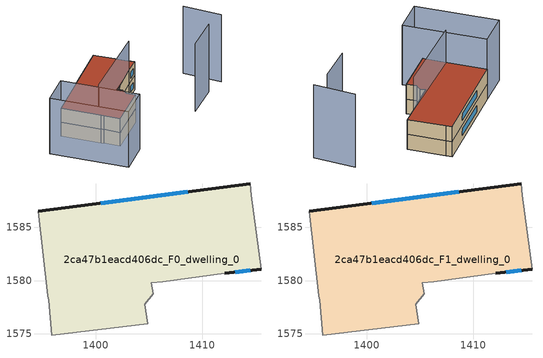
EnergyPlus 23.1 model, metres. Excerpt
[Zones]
2ca47b1eacd406dc_F0_dwelling_0
 floor ground (EU_floor_Construction): 1414.51,1589.09 1414.61,1587.99 1415.51,1581.08 1412.11,1580.68 1406.3,1579.88 1405.2,1579.78 1405.4,1578.78 1404.6,1577.78 1404.9,1575.98 1395.9,1574.88 1395.59,1578.18 1395.5,1578.58 1394.6,1586.49 z0
 wall outside (EU_wall_Construction): 1412.11,1580.68 1415.51,1581.08 / 1414.51,1589.09 1394.6,1586.49 z0:3
 wall adiabatic (EU_wall_Construction): 1415.51,1581.08 1414.61,1587.99 1414.51,1589.09 / 1394.6,1586.49 1395.5,1578.58 1395.59,1578.18 1395.9,1574.88 1404.9,1575.98 1404.6,1577.78 1405.4,1578.78 1405.2,1579.78 1406.3,1579.88 1412.11,1580.68 z0:3
 window (EU_Window_Construction): 1413.11,1580.8 1414.51,1580.96 / 1408.63,1588.32 1400.48,1587.26 z0.89:2.11
2ca47b1eacd406dc_F1_dwelling_0
 floor to 2ca47b1eacd406dc_F0_dwelling_0 (EU_floor_Construction): 1414.51,1589.09 1414.61,1587.99 1415.51,1581.08 1412.11,1580.68 1406.3,1579.88 1405.2,1579.78 1405.4,1578.78 1404.6,1577.78 1404.9,1575.98 1395.9,1574.88 1395.59,1578.18 1395.5,1578.58 1394.6,1586.49 z3
 wall outside (EU_wall_Construction): 1412.11,1580.68 1415.51,1581.08 / 1414.51,1589.09 1394.6,1586.49 z3:6
 wall adiabatic (EU_wall_Construction): 1415.51,1581.08 1414.61,1587.99 1414.51,1589.09 / 1394.6,1586.49 1395.5,1578.58 1395.59,1578.18 1395.9,1574.88 1404.9,1575.98 1404.6,1577.78 1405.4,1578.78 1405.2,1579.78 1406.3,1579.88 1412.11,1580.68 z3:6
 window (EU_Window_Construction): 1413.11,1580.8 1414.51,1580.96 / 1408.63,1588.32 1400.48,1587.26 z3.89:5.11
 roof outside (EU_roof_Construction): 1415.51,1581.08 1414.61,1587.99 1414.51,1589.09 1394.6,1586.49 1395.5,1578.58 1395.59,1578.18 1395.9,1574.88 1404.9,1575.98 1404.6,1577.78 1405.4,1578.78 1405.2,1579.78 1406.3,1579.88 1412.11,1580.68 z6
shading: 1395.54,1579.11 1412.11,1580.68 z0:12.5; 1387.99,1585.69 1394.6,1586.49 / 1394.6,1586.49 1396.44,1571.2 / 1396.44,1571.2 1389.84,1570.4 / 1389.84,1570.4 1387.99,1585.69 z0:12; 1413.19,1567.64 1420.61,1568.27 / 1424.78,1567.66 1424.6,1575.4 z0:14.6
[Building]
EU S2 Campaign: North Axis=0; Terrain=City; Solar Distribution=FullExterior
[Site:Location]
Lyon-Bron: Latitude=45.75; Longitude=5; Time Zone=1; Elevation=198
[SizingPeriod:WeatherFileDays]
AnnualSizingPeriod: Begin Month=1; Begin Day of Month=1; End Month=12; End Day of Month=31; Day of Week for Start Day=Monday; Use Weather File Daylight Saving Period=No; Use Weather File Rain and Snow Indicators=No
[MATERIAL]
EU_InternalMass_Material: Roughness=MediumRough; Thickness=0.1; Conductivity=1; Density=1800; Specific Heat=900; Thermal Absorptance=0.9; Solar Absorptance=0.7; Visible Absorptance=0.7
[MATERIAL:NOMASS] Roughness=MediumRough; Thermal Absorptance=0.9; Solar Absorptance=0.7; Visible Absorptance=0.7
Name | Thermal Resistance
EU_wall_NoMass | 2.22957
EU_roof_NoMass | 3.10789
EU_floor_NoMass | 1.97231
[WINDOWMATERIAL:SIMPLEGLAZINGSYSTEM]
EU_Window_SimpleGlazing: UFactor=1.85257; Solar Heat Gain Coefficient=0.63; Visible Transmittance=0.63
[CONSTRUCTION]
EU_wall_Construction: EU_wall_NoMass
EU_roof_Construction: EU_roof_NoMass
EU_floor_Construction: EU_floor_NoMass
EU_Window_Construction: EU_Window_SimpleGlazing
EU_InternalMass_Construction: EU_InternalMass_Material
[ZONE] Type=1; Multiplier=1; Ceiling Height=autocalculate; Floor Area=autocalculate; Part of Total Floor Area=Yes
Name | Volume
2ca47b1eacd406dc_F0_dwelling_0 | 587.864
2ca47b1eacd406dc_F1_dwelling_0 | 587.865
[INTERNALMASS] Construction=EU_InternalMass_Construction; Surface Area=195.954
Name | Zone or ZoneList
2ca47b1eacd406dc_F0_dwelling_0_EU_InternalMass | 2ca47b1eacd406dc_F0_dwelling_0
2ca47b1eacd406dc_F1_dwelling_0_EU_InternalMass | 2ca47b1eacd406dc_F1_dwelling_0
[OTHEREQUIPMENT] Fuel Type=Electricity; Design Level Calculation Method=Watts/Area; Power per Zone Floor Area=1; Fraction Latent=0; Fraction Radiant=0; Fraction Lost=0; Carbon Dioxide Generation Rate=0; EndUse Subcategory=EU_Step8_InternalGains
Name | Zone or ZoneList or Space or SpaceList | Schedule
EU_Step8_InternalGain_2ca47b1eacd406dc_F0_dwelling_0_f000 | 2ca47b1eacd406dc_F0_dwelling_0 | EU_Step8_GainSchedule_2ca47b1eacd406dc_F0_dwelling_0_f000
EU_Step8_InternalGain_2ca47b1eacd406dc_F1_dwelling_0_f000 | 2ca47b1eacd406dc_F1_dwelling_0 | EU_Step8_GainSchedule_2ca47b1eacd406dc_F1_dwelling_0_f000
[ZONEVENTILATION:DESIGNFLOWRATE] Schedule=EU_AlwaysOn; Design Flow Rate Calculation Method=AirChanges/Hour; Air Changes per Hour=0.487518; Ventilation Type=Natural; Fan Pressure Rise=0; Fan Total Efficiency=1; Constant Term Coefficient=1; Temperature Term Coefficient=0; Velocity Term Coefficient=0; Velocity Squared Term Coefficient=0; Minimum Indoor Temperature=-100; Maximum Indoor Temperature=100; Delta Temperature=-100; Minimum Outdoor Temperature=-100; Maximum Outdoor Temperature=100; Maximum Wind Speed=40
Name | Zone or ZoneList or Space or SpaceList
EU_ConstantAir_2ca47b1eacd406dc_F0_dwelling_0 | 2ca47b1eacd406dc_F0_dwelling_0
EU_ConstantAir_2ca47b1eacd406dc_F1_dwelling_0 | 2ca47b1eacd406dc_F1_dwelling_0
[HVACTEMPLATE:THERMOSTAT] Constant Heating Setpoint=20; Constant Cooling Setpoint=50
EU_HeatOnly_2ca47b1eacd406dc_F0_dwelling_0; EU_HeatOnly_2ca47b1eacd406dc_F1_dwelling_0
[HVACTEMPLATE:ZONE:IDEALLOADSAIRSYSTEM] System Availability Schedule=EU_AlwaysOn; Maximum Heating Supply Air Temperature=50; Minimum Cooling Supply Air Temperature=13; Maximum Heating Supply Air Humidity Ratio=0.0156; Minimum Cooling Supply Air Humidity Ratio=0.0077; Heating Limit=NoLimit; Cooling Limit=NoLimit; Heating Availability Schedule=EU_AlwaysOn; Cooling Availability Schedule=EU_CoolingOff; Dehumidification Control Type=ConstantSensibleHeatRatio; Cooling Sensible Heat Ratio=0.7; Dehumidification Setpoint=60; Humidification Control Type=None; Humidification Setpoint=30; Outdoor Air Method=None; Outdoor Air Flow Rate per Person=0.00944; Outdoor Air Flow Rate per Zone Floor Area=0; Outdoor Air Flow Rate per Zone=0; Demand Controlled Ventilation Type=None; Outdoor Air Economizer Type=NoEconomizer; Heat Recovery Type=None; Sensible Heat Recovery Effectiveness=0.7; Latent Heat Recovery Effectiveness=0.65
Name | Template Thermostat
2ca47b1eacd406dc_F0_dwelling_0 | EU_HeatOnly_2ca47b1eacd406dc_F0_dwelling_0
2ca47b1eacd406dc_F1_dwelling_0 | EU_HeatOnly_2ca47b1eacd406dc_F1_dwelling_0
[SIZING:ZONE] Zone Cooling Design Supply Air Temperature Input Method=SupplyAirTemperature; Zone Cooling Design Supply Air Temperature=13; Zone Heating Design Supply Air Temperature Input Method=SupplyAirTemperature; Zone Heating Design Supply Air Temperature=50; Zone Cooling Design Supply Air Humidity Ratio=0.008; Zone Heating Design Supply Air Humidity Ratio=0.008; Cooling Design Air Flow Method=DesignDay; Cooling Design Air Flow Rate=0; Cooling Minimum Air Flow per Zone Floor Area=0.000762; Cooling Minimum Air Flow=0; Cooling Minimum Air Flow Fraction=0.2; Heating Design Air Flow Method=DesignDay; Heating Design Air Flow Rate=0; Heating Maximum Air Flow per Zone Floor Area=0.002032; Heating Maximum Air Flow=0.141576; Heating Maximum Air Flow Fraction=0.3; Account for Dedicated Outdoor Air System=No; Dedicated Outdoor Air System Control Strategy=NeutralSupplyAir; Dedicated Outdoor Air Low Setpoint Temperature for Design=autosize; Dedicated Outdoor Air High Setpoint Temperature for Design=autosize; Zone Load Sizing Method=Sensible Load Only No Latent Load; Zone Latent Cooling Design Supply Air Humidity Ratio Input Method=HumidityRatioDifference; Zone Cooling Design Supply Air Humidity Ratio Difference=0.005; Zone Latent Heating Design Supply Air Humidity Ratio Input Method=HumidityRatioDifference; Zone Humidification Design Supply Air Humidity Ratio Difference=0.005
2ca47b1eacd406dc_F0_dwelling_0; 2ca47b1eacd406dc_F1_dwelling_0
[SCHEDULE:CONSTANT]
Name | Hourly Value
EU_AlwaysOn | 1
EU_CoolingOff | 0
[SCHEDULE:FILE] Column Number=1; Rows to Skip at Top=0; Number of Hours of Data=8760; Column Separator=Comma; Interpolate to Timestep=No; Minutes per Item=60; Adjust Schedule for Daylight Savings=Yes
Name | File
EU_Step8_GainSchedule_2ca47b1eacd406dc_F0_dwelling_0_f000 | ../../schedules/2ca47b1eacd406dc/2ca47b1eacd406dc_F0_dwelling_0_f000_gain.csv
EU_Step8_GainSchedule_2ca47b1eacd406dc_F1_dwelling_0_f000 | ../../schedules/2ca47b1eacd406dc/2ca47b1eacd406dc_F1_dwelling_0_f000_gain.csv
